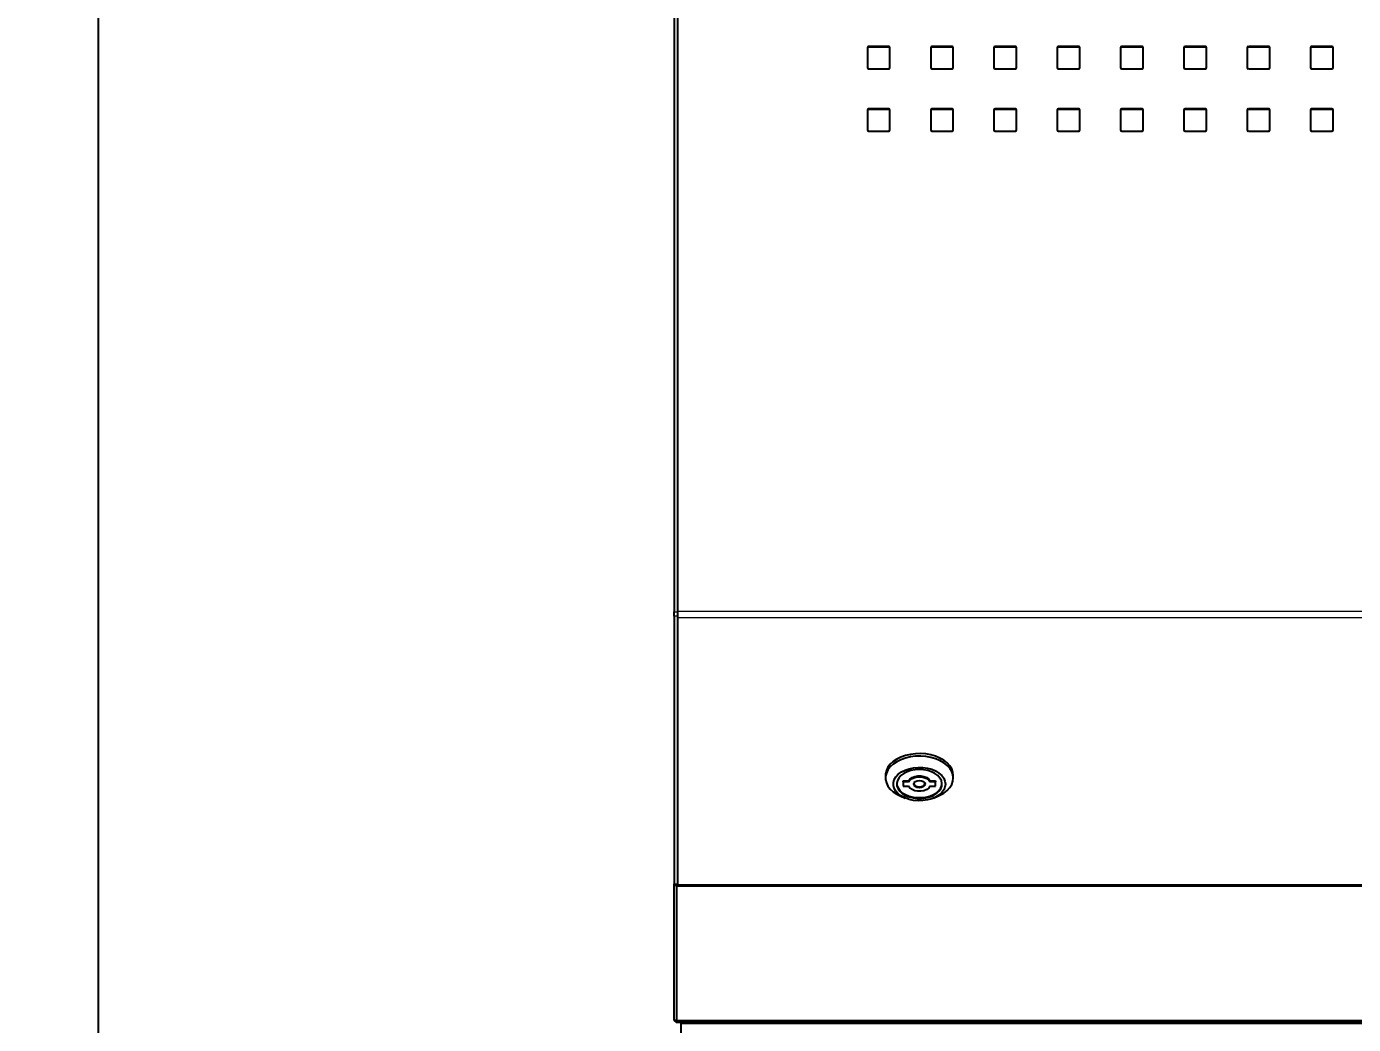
# Model space of a CAD drawing. Header units: millimetres. Extents: x -218071 to -203542, y 15363 to 51382.
# Drawn here: x -217667.5 to -217608.8, y 51294 to 51338.1 of the extents above; entities that cross this region are included whole.
import ezdxf

# ---------------------------------------------------------------- set-up
doc = ezdxf.new("R2010")
doc.units = ezdxf.units.MM
doc.header["$LTSCALE"] = 4
doc.layers.add('TPF-DIMENSIONS', color=3, linetype='Continuous')
doc.layers.add('TPF-EQUIPEMENT', color=7, linetype='Continuous')
doc.dimstyles.new('ISO-25', dxfattribs={"dimtxt": 2.5, "dimasz": 2, "dimexe": 1.25, "dimexo": 0.625, "dimtad": 1, "dimtxsty": 'Standard', "dimcen": -2.5, "dimclrt": 256, "dimadec": 0, "dimazin": 0, "dimtfac": 1, "dimtmove": 0, "dimatfit": 3, "dimfxl": 1, "dimarcsym": 0})

# ---------------------------------------------------------------- blocks, each defined once
blk = doc.blocks.new('*D689')
at = {"layer": 'Defpoints', "color": 0, "transparency": 16777216}
for p in [(-217643.961, 51382.036), (-217664.331, 51132.036), (-217643.946, 51132.036)]:
    blk.add_point(p, dxfattribs=at)
at = {"layer": 'TPF-DIMENSIONS', "color": 0, "lineweight": -2, "transparency": 16777216}
for p, q in [((-217644.586, 51382.036), (-217665.581, 51382.036)), ((-217664.331, 51380.036), (-217664.331, 51134.036)), ((-217644.571, 51132.036), (-217665.581, 51132.036))]:
    blk.add_line(p, q, dxfattribs=at)
at = {"layer": 'TPF-DIMENSIONS', "color": 0, "transparency": 16777216}
for points in [[(-217664.664, 51380.036), (-217663.997, 51380.036), (-217664.331, 51382.036)], [(-217664.664, 51134.036), (-217663.997, 51134.036), (-217664.331, 51132.036)]]:
    blk.add_solid(points, dxfattribs=at)
at = {"layer": 'TPF-DIMENSIONS', "transparency": 16777216, "insert": (-217667.456, 51258.036), "char_height": 2.5, "attachment_point": 2, "rotation": 90}
blk.add_mtext('250', dxfattribs=at)

msp = doc.modelspace()

# ---------------------------------------------------------------- linework, layer by layer
at = {"layer": 'TPF-EQUIPEMENT', "color": 7, "linetype": 'Continuous', "lineweight": 25, "transparency": 33554671}
for p, q in [((-217638.853, 51381.797), (-217638.852, 51312.206)), ((-217638.703, 51381.788), (-217638.702, 51312.233)), ((-217630.302, 51337.157), (-217630.302, 51336.271)), ((-217629.352, 51337.206), (-217630.252, 51337.206)), ((-217629.352, 51337.18), (-217630.252, 51337.18)), ((-217629.302, 51336.271), (-217629.302, 51337.157)), ((-217627.502, 51337.157), (-217627.502, 51336.271)), ((-217626.552, 51337.206), (-217627.452, 51337.206)), ((-217626.552, 51337.18), (-217627.452, 51337.18)), ((-217626.502, 51336.271), (-217626.502, 51337.157)), ((-217624.702, 51337.157), (-217624.702, 51336.271)), ((-217623.752, 51337.206), (-217624.652, 51337.206)), ((-217623.752, 51337.18), (-217624.652, 51337.18)), ((-217623.702, 51336.271), (-217623.702, 51337.157)), ((-217621.902, 51337.157), (-217621.902, 51336.271)), ((-217620.952, 51337.206), (-217621.852, 51337.206)), ((-217620.952, 51337.18), (-217621.852, 51337.18)), ((-217620.902, 51336.271), (-217620.902, 51337.157)), ((-217619.102, 51337.157), (-217619.102, 51336.271)), ((-217618.152, 51337.206), (-217619.052, 51337.206)), ((-217618.152, 51337.18), (-217619.052, 51337.18)), ((-217618.102, 51336.271), (-217618.102, 51337.157)), ((-217616.302, 51337.157), (-217616.302, 51336.271)), ((-217615.352, 51337.206), (-217616.252, 51337.206)), ((-217615.352, 51337.18), (-217616.252, 51337.18)), ((-217615.302, 51336.271), (-217615.302, 51337.157)), ((-217613.502, 51337.157), (-217613.502, 51336.271)), ((-217612.552, 51337.206), (-217613.452, 51337.206)), ((-217612.552, 51337.18), (-217613.452, 51337.18)), ((-217612.502, 51336.271), (-217612.502, 51337.157)), ((-217610.702, 51337.157), (-217610.702, 51336.271)), ((-217609.752, 51337.206), (-217610.652, 51337.206)), ((-217609.752, 51337.18), (-217610.652, 51337.18)), ((-217609.702, 51336.271), (-217609.702, 51337.157)), ((-217630.252, 51336.222), (-217629.352, 51336.222)), ((-217627.452, 51336.222), (-217626.552, 51336.222)), ((-217624.652, 51336.222), (-217623.752, 51336.222)), ((-217621.852, 51336.222), (-217620.952, 51336.222)), ((-217619.052, 51336.222), (-217618.152, 51336.222)), ((-217616.252, 51336.222), (-217615.352, 51336.222)), ((-217613.452, 51336.222), (-217612.552, 51336.222)), ((-217610.652, 51336.222), (-217609.752, 51336.222)), ((-217630.302, 51334.4), (-217630.302, 51333.513)), ((-217629.352, 51334.449), (-217630.252, 51334.449)), ((-217629.352, 51334.423), (-217630.252, 51334.423)), ((-217629.302, 51333.513), (-217629.302, 51334.4)), ((-217627.502, 51334.4), (-217627.502, 51333.513)), ((-217626.552, 51334.449), (-217627.452, 51334.449)), ((-217626.552, 51334.423), (-217627.452, 51334.423)), ((-217626.502, 51333.513), (-217626.502, 51334.4)), ((-217624.702, 51334.4), (-217624.702, 51333.513)), ((-217623.752, 51334.449), (-217624.652, 51334.449)), ((-217623.752, 51334.423), (-217624.652, 51334.423)), ((-217623.702, 51333.513), (-217623.702, 51334.4)), ((-217621.902, 51334.4), (-217621.902, 51333.513)), ((-217620.952, 51334.449), (-217621.852, 51334.449)), ((-217620.952, 51334.423), (-217621.852, 51334.423)), ((-217620.902, 51333.513), (-217620.902, 51334.4)), ((-217619.102, 51334.4), (-217619.102, 51333.513)), ((-217618.152, 51334.449), (-217619.052, 51334.449)), ((-217618.152, 51334.423), (-217619.052, 51334.423)), ((-217618.102, 51333.513), (-217618.102, 51334.4)), ((-217616.302, 51334.4), (-217616.302, 51333.513)), ((-217615.352, 51334.449), (-217616.252, 51334.449)), ((-217615.352, 51334.423), (-217616.252, 51334.423)), ((-217615.302, 51333.513), (-217615.302, 51334.4)), ((-217613.502, 51334.4), (-217613.502, 51333.513)), ((-217612.552, 51334.449), (-217613.452, 51334.449)), ((-217612.552, 51334.423), (-217613.452, 51334.423)), ((-217612.502, 51333.513), (-217612.502, 51334.4)), ((-217610.702, 51334.4), (-217610.702, 51333.513)), ((-217609.752, 51334.449), (-217610.652, 51334.449)), ((-217609.752, 51334.423), (-217610.652, 51334.423)), ((-217609.702, 51333.513), (-217609.702, 51334.4)), ((-217630.252, 51333.464), (-217629.352, 51333.464)), ((-217627.452, 51333.464), (-217626.552, 51333.464)), ((-217624.652, 51333.464), (-217623.752, 51333.464)), ((-217621.852, 51333.464), (-217620.952, 51333.464)), ((-217619.052, 51333.464), (-217618.152, 51333.464)), ((-217616.252, 51333.464), (-217615.352, 51333.464)), ((-217613.452, 51333.464), (-217612.552, 51333.464)), ((-217610.652, 51333.464), (-217609.752, 51333.464)), ((-217638.852, 51312.018), (-217638.852, 51312.206)), ((-217638.852, 51312.018), (-217638.852, 51300.169)), ((-217638.702, 51312.233), (-217638.702, 51311.951)), ((-217638.702, 51311.951), (-217638.702, 51300.149)), ((-217629.502, 51304.97), (-217629.502, 51304.855)), ((-217628.717, 51304.722), (-217628.479, 51304.722)), ((-217628.717, 51304.684), (-217628.717, 51304.722)), ((-217628.479, 51304.722), (-217628.479, 51304.684)), ((-217627.526, 51304.722), (-217627.287, 51304.722)), ((-217627.526, 51304.684), (-217627.526, 51304.722)), ((-217627.287, 51304.722), (-217627.287, 51304.684)), ((-217626.502, 51304.855), (-217626.502, 51304.97)), ((-217628.717, 51304.684), (-217628.717, 51304.491)), ((-217628.479, 51304.684), (-217628.717, 51304.684)), ((-217628.717, 51304.491), (-217628.479, 51304.491)), ((-217627.287, 51304.684), (-217627.526, 51304.684)), ((-217627.526, 51304.491), (-217627.287, 51304.491)), ((-217627.287, 51304.491), (-217627.287, 51304.684)), ((-217628.818, 51304.046), (-217628.628, 51303.967)), ((-217627.377, 51303.967), (-217627.187, 51304.046)), ((-217638.852, 51300.122), (-217638.852, 51300.169)), ((-217638.852, 51300.122), (-217638.702, 51300.122)), ((-217638.852, 51294.136), (-217638.852, 51300.122)), ((-217638.752, 51300.122), (-217638.752, 51294.136)), ((-217638.702, 51300.149), (-217638.702, 51300.079)), ((-217638.702, 51300.079), (-217444.502, 51300.079)), ((-217638.752, 51294.136), (-217638.852, 51294.136)), ((-217638.852, 51294.136), (-217638.752, 51294.036)), ((-217638.752, 51294.136), (-217444.852, 51294.136)), ((-217638.752, 51294.136), (-217638.752, 51294.036)), ((-217444.852, 51294.036), (-217638.752, 51294.036)), ((-217638.552, 51294.005), (-217444.652, 51294.005)), ((-217638.552, 51294.005), (-217638.552, 51293.457)), ((-217636.852, 51294.005), (-217636.852, 51294.036)), ((-217636.183, 51294.036), (-217636.183, 51294.005)), ((-217636.175, 51294.036), (-217636.175, 51294.005))]:
    msp.add_line(p, q, dxfattribs=at)
at = {"layer": 'TPF-EQUIPEMENT', "color": 8, "linetype": 'Continuous', "lineweight": 18, "transparency": 33554671}
for p, q in [((-217630.252, 51337.18), (-217630.252, 51337.206)), ((-217629.352, 51337.18), (-217629.352, 51337.206)), ((-217627.452, 51337.18), (-217627.452, 51337.206)), ((-217626.552, 51337.18), (-217626.552, 51337.206)), ((-217624.652, 51337.18), (-217624.652, 51337.206)), ((-217623.752, 51337.18), (-217623.752, 51337.206)), ((-217621.852, 51337.18), (-217621.852, 51337.206)), ((-217620.952, 51337.18), (-217620.952, 51337.206)), ((-217619.052, 51337.18), (-217619.052, 51337.206)), ((-217618.152, 51337.18), (-217618.152, 51337.206)), ((-217616.252, 51337.18), (-217616.252, 51337.206)), ((-217615.352, 51337.18), (-217615.352, 51337.206)), ((-217613.452, 51337.18), (-217613.452, 51337.206)), ((-217612.552, 51337.18), (-217612.552, 51337.206)), ((-217610.652, 51337.18), (-217610.652, 51337.206)), ((-217609.752, 51337.18), (-217609.752, 51337.206)), ((-217630.252, 51334.423), (-217630.252, 51334.449)), ((-217629.352, 51334.423), (-217629.352, 51334.449)), ((-217627.452, 51334.423), (-217627.452, 51334.449)), ((-217626.552, 51334.423), (-217626.552, 51334.449)), ((-217624.652, 51334.423), (-217624.652, 51334.449)), ((-217623.752, 51334.423), (-217623.752, 51334.449)), ((-217621.852, 51334.423), (-217621.852, 51334.449)), ((-217620.952, 51334.423), (-217620.952, 51334.449)), ((-217619.052, 51334.423), (-217619.052, 51334.449)), ((-217618.152, 51334.423), (-217618.152, 51334.449)), ((-217616.252, 51334.423), (-217616.252, 51334.449)), ((-217615.352, 51334.423), (-217615.352, 51334.449)), ((-217613.452, 51334.423), (-217613.452, 51334.449)), ((-217612.552, 51334.423), (-217612.552, 51334.449)), ((-217610.652, 51334.423), (-217610.652, 51334.449)), ((-217609.752, 51334.423), (-217609.752, 51334.449)), ((-217638.852, 51312.206), (-217638.702, 51312.206)), ((-217638.702, 51312.018), (-217638.852, 51312.018)), ((-217638.702, 51312.233), (-217444.502, 51312.233)), ((-217638.702, 51311.951), (-217444.502, 51311.951)), ((-217638.852, 51300.169), (-217638.702, 51300.169)), ((-217638.702, 51300.149), (-217444.502, 51300.149)), ((-217634.552, 51294.036), (-217634.552, 51294.005))]:
    msp.add_line(p, q, dxfattribs=at)
at = {"layer": 'TPF-EQUIPEMENT', "color": 7, "linetype": 'Continuous', "lineweight": 25, "transparency": 33554671, "flags": 128}
for points in [[(-217626.502, 51304.97), (-217626.52, 51305.117), (-217626.572, 51305.261), (-217626.658, 51305.398), (-217626.776, 51305.525), (-217626.922, 51305.639), (-217627.093, 51305.737), (-217627.286, 51305.817), (-217627.495, 51305.878), (-217627.717, 51305.917), (-217627.945, 51305.934), (-217628.175, 51305.928), (-217628.4, 51305.9), (-217628.616, 51305.85), (-217628.818, 51305.779), (-217629, 51305.69), (-217629.16, 51305.584), (-217629.292, 51305.463), (-217629.394, 51305.331), (-217629.463, 51305.19), (-217629.498, 51305.044), (-217629.502, 51304.97)], [(-217626.502, 51304.855), (-217626.52, 51305.002), (-217626.572, 51305.146), (-217626.658, 51305.283), (-217626.776, 51305.41), (-217626.922, 51305.524), (-217627.093, 51305.622), (-217627.286, 51305.702), (-217627.495, 51305.763), (-217627.717, 51305.802), (-217627.945, 51305.819), (-217628.175, 51305.813), (-217628.4, 51305.785), (-217628.616, 51305.735), (-217628.818, 51305.665), (-217629, 51305.575), (-217629.16, 51305.469), (-217629.292, 51305.348), (-217629.394, 51305.216), (-217629.463, 51305.075), (-217629.498, 51304.929), (-217629.498, 51304.781), (-217629.463, 51304.636), (-217629.394, 51304.495), (-217629.292, 51304.363), (-217629.16, 51304.242), (-217629, 51304.135), (-217628.818, 51304.046)], [(-217626.852, 51304.587), (-217626.871, 51304.455), (-217626.926, 51304.327), (-217627.015, 51304.208), (-217627.136, 51304.101), (-217627.285, 51304.009), (-217627.458, 51303.936), (-217627.647, 51303.884), (-217627.848, 51303.855), (-217628.054, 51303.849), (-217628.258, 51303.866), (-217628.454, 51303.907), (-217628.636, 51303.97), (-217628.797, 51304.053), (-217628.933, 51304.153), (-217629.039, 51304.266), (-217629.111, 51304.39), (-217629.148, 51304.521), (-217629.148, 51304.653), (-217629.111, 51304.784), (-217629.039, 51304.908), (-217628.933, 51305.022), (-217628.797, 51305.121), (-217628.636, 51305.204), (-217628.454, 51305.267), (-217628.258, 51305.308), (-217628.054, 51305.326), (-217627.848, 51305.32), (-217627.647, 51305.29), (-217627.458, 51305.238), (-217627.285, 51305.165), (-217627.136, 51305.074), (-217627.015, 51304.966), (-217626.926, 51304.847), (-217626.871, 51304.719), (-217626.852, 51304.587)], [(-217628.002, 51305.23), (-217628.192, 51305.218), (-217628.374, 51305.184), (-217628.543, 51305.128), (-217628.693, 51305.052), (-217628.817, 51304.96), (-217628.912, 51304.854), (-217628.974, 51304.739), (-217629.001, 51304.618), (-217628.992, 51304.496), (-217628.947, 51304.377), (-217628.869, 51304.266), (-217628.758, 51304.166), (-217628.621, 51304.082), (-217628.461, 51304.016), (-217628.284, 51303.97), (-217628.098, 51303.947), (-217627.907, 51303.947), (-217627.721, 51303.97), (-217627.544, 51304.016), (-217627.384, 51304.082), (-217627.247, 51304.166), (-217627.136, 51304.266), (-217627.057, 51304.377), (-217627.013, 51304.496), (-217627.004, 51304.618), (-217627.031, 51304.739), (-217627.093, 51304.854), (-217627.188, 51304.96), (-217627.312, 51305.052), (-217627.462, 51305.128), (-217627.631, 51305.184), (-217627.813, 51305.218), (-217628.002, 51305.23)], [(-217628.479, 51304.722), (-217628.419, 51304.803), (-217628.326, 51304.871), (-217628.207, 51304.919), (-217628.073, 51304.944), (-217627.932, 51304.944), (-217627.798, 51304.919), (-217627.679, 51304.871), (-217627.586, 51304.803), (-217627.526, 51304.722)], [(-217628.479, 51304.684), (-217628.419, 51304.765), (-217628.326, 51304.832), (-217628.207, 51304.88), (-217628.073, 51304.905), (-217627.932, 51304.905), (-217627.798, 51304.88), (-217627.679, 51304.832), (-217627.586, 51304.765), (-217627.526, 51304.684)], [(-217627.752, 51304.587), (-217627.772, 51304.526), (-217627.826, 51304.474), (-217627.907, 51304.439), (-217628.002, 51304.426), (-217628.098, 51304.439), (-217628.179, 51304.474), (-217628.233, 51304.526), (-217628.252, 51304.587), (-217628.233, 51304.649), (-217628.179, 51304.701), (-217628.098, 51304.736), (-217628.002, 51304.748), (-217627.907, 51304.736), (-217627.826, 51304.701), (-217627.772, 51304.649), (-217627.752, 51304.587)], [(-217627.187, 51304.046), (-217627.093, 51304.088), (-217626.922, 51304.187), (-217626.776, 51304.301), (-217626.658, 51304.427), (-217626.572, 51304.564), (-217626.52, 51304.708), (-217626.502, 51304.855)], [(-217629.002, 51304.606), (-217628.992, 51304.534), (-217628.947, 51304.415), (-217628.869, 51304.304), (-217628.758, 51304.205), (-217628.621, 51304.12), (-217628.461, 51304.054), (-217628.284, 51304.009), (-217628.098, 51303.986), (-217627.907, 51303.986), (-217627.721, 51304.009), (-217627.544, 51304.054), (-217627.384, 51304.12), (-217627.247, 51304.205), (-217627.136, 51304.304), (-217627.057, 51304.415), (-217627.013, 51304.534), (-217627.003, 51304.606)], [(-217627.526, 51304.491), (-217627.586, 51304.409), (-217627.679, 51304.342), (-217627.798, 51304.294), (-217627.932, 51304.269), (-217628.073, 51304.269), (-217628.207, 51304.294), (-217628.326, 51304.342), (-217628.419, 51304.409), (-217628.479, 51304.491)], [(-217628.251, 51304.606), (-217628.233, 51304.564), (-217628.179, 51304.512), (-217628.098, 51304.477), (-217628.002, 51304.465), (-217627.907, 51304.477), (-217627.826, 51304.512), (-217627.772, 51304.564), (-217627.754, 51304.606)]]:
    msp.add_lwpolyline(points, dxfattribs=at)
at = {"layer": 'TPF-EQUIPEMENT', "color": 7, "linetype": 'Continuous', "lineweight": 25, "transparency": 33554671}
for centre, start, end in [((-217630.253, 51337.157), 89.56481, 179.55809), ((-217630.253, 51337.131), 89.56481, 179.55809), ((-217629.352, 51337.157), 0.44191, 90.43519), ((-217629.352, 51337.131), 0.44191, 90.43519), ((-217627.453, 51337.157), 89.56481, 179.55809), ((-217627.453, 51337.131), 89.56481, 179.55809), ((-217626.552, 51337.157), 0.44191, 90.43519), ((-217626.552, 51337.131), 0.44191, 90.43519), ((-217624.653, 51337.157), 89.56481, 179.55809), ((-217624.653, 51337.131), 89.56481, 179.55809), ((-217623.752, 51337.157), 0.44191, 90.43519), ((-217623.752, 51337.131), 0.44191, 90.43519), ((-217621.853, 51337.157), 89.56481, 179.55809), ((-217621.853, 51337.131), 89.56481, 179.55809), ((-217620.952, 51337.157), 0.44191, 90.43519), ((-217620.952, 51337.131), 0.44191, 90.43519), ((-217619.053, 51337.157), 89.56481, 179.55809), ((-217619.053, 51337.131), 89.56481, 179.55809), ((-217618.152, 51337.157), 0.44191, 90.43519), ((-217618.152, 51337.131), 0.44191, 90.43519), ((-217616.253, 51337.157), 89.56481, 179.55809), ((-217616.253, 51337.131), 89.56481, 179.55809), ((-217615.352, 51337.157), 0.44191, 90.43519), ((-217615.352, 51337.131), 0.44191, 90.43519), ((-217613.453, 51337.157), 89.56481, 179.55809), ((-217613.453, 51337.131), 89.56481, 179.55809), ((-217612.552, 51337.157), 0.44191, 90.43519), ((-217612.552, 51337.131), 0.44191, 90.43519), ((-217610.653, 51337.157), 89.56481, 179.55809), ((-217610.653, 51337.131), 89.56481, 179.55809), ((-217609.752, 51337.157), 0.44191, 90.43519), ((-217609.752, 51337.131), 0.44191, 90.43519), ((-217630.253, 51336.271), 180.44191, 270.43519), ((-217629.352, 51336.271), 269.56481, 359.55809), ((-217627.453, 51336.271), 180.44191, 270.43519), ((-217626.552, 51336.271), 269.56481, 359.55809), ((-217624.653, 51336.271), 180.44191, 270.43519), ((-217623.752, 51336.271), 269.56481, 359.55809), ((-217621.853, 51336.271), 180.44191, 270.43519), ((-217620.952, 51336.271), 269.56481, 359.55809), ((-217619.053, 51336.271), 180.44191, 270.43519), ((-217618.152, 51336.271), 269.56481, 359.55809), ((-217616.253, 51336.271), 180.44191, 270.43519), ((-217615.352, 51336.271), 269.56481, 359.55809), ((-217613.453, 51336.271), 180.44191, 270.43519), ((-217612.552, 51336.271), 269.56481, 359.55809), ((-217610.653, 51336.271), 180.44191, 270.43519), ((-217609.752, 51336.271), 269.56481, 359.55809), ((-217630.253, 51334.399), 89.56481, 179.55809), ((-217630.253, 51334.373), 89.56481, 179.55809), ((-217629.352, 51334.399), 0.44191, 90.43519), ((-217629.352, 51334.373), 0.44191, 90.43519), ((-217627.453, 51334.399), 89.56481, 179.55809), ((-217627.453, 51334.373), 89.56481, 179.55809), ((-217626.552, 51334.399), 0.44191, 90.43519), ((-217626.552, 51334.373), 0.44191, 90.43519), ((-217624.653, 51334.399), 89.56481, 179.55809), ((-217624.653, 51334.373), 89.56481, 179.55809), ((-217623.752, 51334.399), 0.44191, 90.43519), ((-217623.752, 51334.373), 0.44191, 90.43519), ((-217621.853, 51334.399), 89.56481, 179.55809), ((-217621.853, 51334.373), 89.56481, 179.55809), ((-217620.952, 51334.399), 0.44191, 90.43519), ((-217620.952, 51334.373), 0.44191, 90.43519), ((-217619.053, 51334.399), 89.56481, 179.55809), ((-217619.053, 51334.373), 89.56481, 179.55809), ((-217618.152, 51334.399), 0.44191, 90.43519), ((-217618.152, 51334.373), 0.44191, 90.43519), ((-217616.253, 51334.399), 89.56481, 179.55809), ((-217616.253, 51334.373), 89.56481, 179.55809), ((-217615.352, 51334.399), 0.44191, 90.43519), ((-217615.352, 51334.373), 0.44191, 90.43519), ((-217613.453, 51334.399), 89.56481, 179.55809), ((-217613.453, 51334.373), 89.56481, 179.55809), ((-217612.552, 51334.399), 0.44191, 90.43519), ((-217612.552, 51334.373), 0.44191, 90.43519), ((-217610.653, 51334.399), 89.56481, 179.55809), ((-217610.653, 51334.373), 89.56481, 179.55809), ((-217609.752, 51334.399), 0.44191, 90.43519), ((-217609.752, 51334.373), 0.44191, 90.43519), ((-217630.253, 51333.514), 180.44191, 270.43519), ((-217629.352, 51333.514), 269.56481, 359.55809), ((-217627.453, 51333.514), 180.44191, 270.43519), ((-217626.552, 51333.514), 269.56481, 359.55809), ((-217624.653, 51333.514), 180.44191, 270.43519), ((-217623.752, 51333.514), 269.56481, 359.55809), ((-217621.853, 51333.514), 180.44191, 270.43519), ((-217620.952, 51333.514), 269.56481, 359.55809), ((-217619.053, 51333.514), 180.44191, 270.43519), ((-217618.152, 51333.514), 269.56481, 359.55809), ((-217616.253, 51333.514), 180.44191, 270.43519), ((-217615.352, 51333.514), 269.56481, 359.55809), ((-217613.453, 51333.514), 180.44191, 270.43519), ((-217612.552, 51333.514), 269.56481, 359.55809), ((-217610.653, 51333.514), 180.44191, 270.43519), ((-217609.752, 51333.514), 269.56481, 359.55809)]:
    msp.add_arc(centre, 0.0496, start, end, dxfattribs=at)

# ---------------------------------------------------------------- dimensions: what is measured, and where the dimension line sits
at = {"layer": 'TPF-DIMENSIONS', "transparency": 33554671}
dim = msp.add_linear_dim(base=(-217664.331, 51132.036), p1=(-217643.961, 51382.036), p2=(-217643.946, 51132.036), angle=90, dimstyle='ISO-25', dxfattribs=at)
dim.commit()
dim.dimension.update_dxf_attribs({"geometry": '*D689', "text_midpoint": (-217664.331, 51258.036), "dimtype": 160})

doc.saveas('drawing.dxf')
